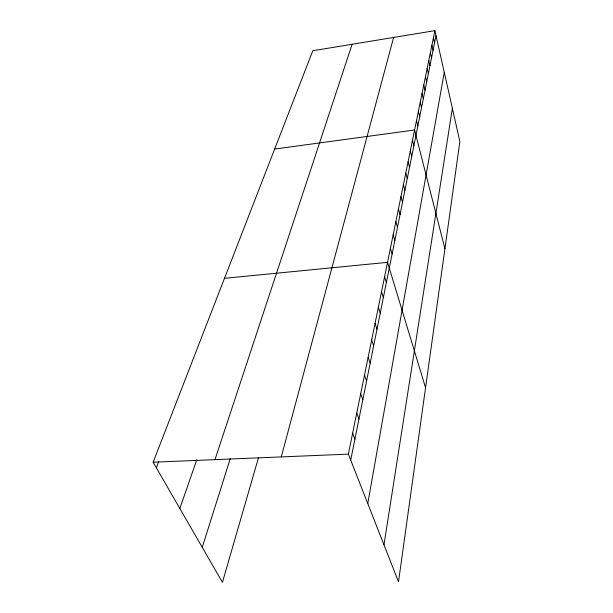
<?xml version="1.0" encoding="UTF-8"?>
<svg xmlns="http://www.w3.org/2000/svg" width="613" height="613" viewBox="0 0 613 613"><rect width="100%" height="100%" fill="white"/><g stroke="black" fill="none" stroke-linecap="round" stroke-linejoin="round"><path stroke-width="0.92" d="M383.976 544.827L452.371 108.279M367.769 503.564L444.272 72.296M350.697 460.118L436.004 35.608M434.885 30.65L459.865 141.549L398.511 581.844L348.353 454.133L434.885 30.65L312.806 50.741L153.135 462.21L222.435 582.35L258.433 457.903M281.29 456.907L393.607 37.439M202.244 547.355L230.35 458.386M214.971 459.65L352.115 44.274M179.839 508.514L196.773 459.788M156.353 467.796L158.675 461.75M274.655 149.059L414.587 130.002L444.931 248.748M224.496 278.31L387.546 262.341L425.56 387.745M153.135 462.21L348.353 454.133M352.628 433.207L354.904 439.184M356.735 413.101L358.95 419.07M360.689 393.776L362.835 399.722M364.49 375.171L366.574 381.102M368.145 357.264L370.183 363.172M371.677 340L373.654 345.893M375.072 323.358L377.003 329.227M378.359 307.297L380.236 313.136M381.524 291.796L383.355 297.604M384.589 276.815L386.374 282.601M390.404 248.334L392.105 254.05M393.178 234.779L394.841 240.465M395.86 221.661L397.485 227.308M398.458 208.949L400.044 214.565M400.971 196.627L402.526 202.213M403.415 184.682L404.932 190.229M405.783 173.088L407.27 178.605M408.082 161.84L409.538 167.318M410.312 150.921L411.737 156.361M412.48 140.308L413.882 145.71M416.526 120.523L417.867 125.857M418.411 111.29L419.729 116.593M420.25 102.302L421.545 107.566M422.035 93.536L423.315 98.762M423.782 84.985L425.039 90.18M425.491 76.648L426.717 81.813M427.154 68.518L428.364 73.644M428.771 60.58L429.966 65.668M430.357 52.833L431.529 57.89M431.904 45.262L433.054 50.289M433.414 37.868L434.548 42.864"/></g></svg>
